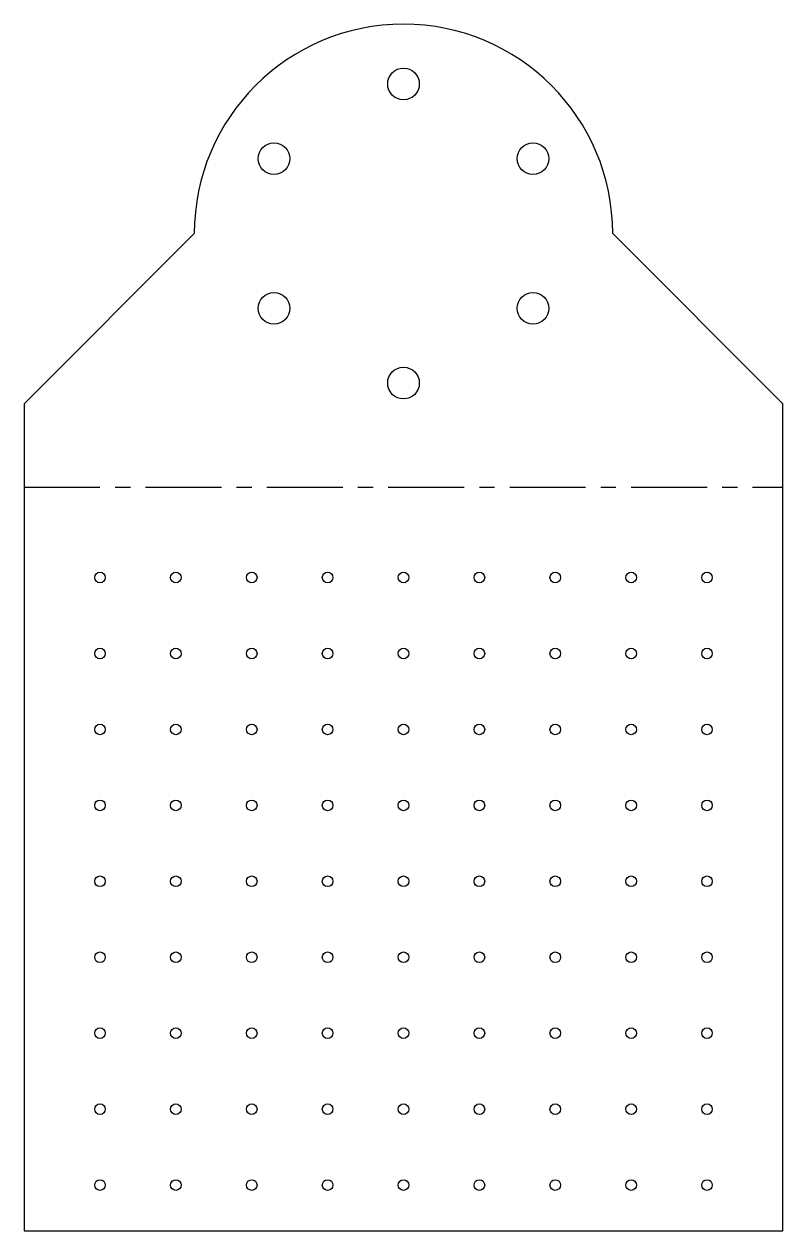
# Model space of a CAD drawing. Header units: millimetres. Extents: x -64 to 64, y -167 to 35.
import ezdxf

# ---------------------------------------------------------------- set-up
doc = ezdxf.new("R2010")
doc.units = ezdxf.units.MM
doc.linetypes.add('CENTERX2', pattern=[20.32, 12.7, -2.54, 2.54, -2.54])

msp = doc.modelspace()

# ---------------------------------------------------------------- linework, layer by layer
at = {"color": 7, "linetype": 'Continuous', "lineweight": 25}
for p, q in [((-35.019, 0), (-63.5, -28.481)), ((63.5, -28.481), (35.019, 0)), ((-63.5, -28.481), (-63.5, -166.78908)), ((63.5, -166.78908), (63.5, -28.481)), ((-63.5, -166.78908), (63.5, -166.78908))]:
    msp.add_line(p, q, dxfattribs=at)
at = {"color": 7, "linetype": 'CENTERX2'}
msp.add_line((-63.5, -42.39004), (63.5, -42.39004), dxfattribs=at)
at = {"color": 7, "linetype": 'Continuous', "lineweight": 25}
for centre, radius in [((0, 25.019), 2.65), ((-21.66709, 12.5095), 2.65), ((21.66709, 12.5095), 2.65), ((-21.66709, -12.5095), 2.65), ((21.66709, -12.5095), 2.65), ((0, -25.019), 2.65), ((-50.8, -57.531), 0.889), ((-38.1, -57.531), 0.889), ((-25.4, -57.531), 0.889), ((-12.7, -57.531), 0.889), ((0, -57.531), 0.889), ((12.7, -57.531), 0.889), ((25.4, -57.531), 0.889), ((38.1, -57.531), 0.889), ((50.8, -57.531), 0.889), ((-50.8, -70.231), 0.889), ((-38.1, -70.231), 0.889), ((-25.4, -70.231), 0.889), ((-12.7, -70.231), 0.889), ((0, -70.231), 0.889), ((12.7, -70.231), 0.889), ((25.4, -70.231), 0.889), ((38.1, -70.231), 0.889), ((50.8, -70.231), 0.889), ((-50.8, -82.931), 0.889), ((-38.1, -82.931), 0.889), ((-25.4, -82.931), 0.889), ((-12.7, -82.931), 0.889), ((0, -82.931), 0.889), ((12.7, -82.931), 0.889), ((25.4, -82.931), 0.889), ((38.1, -82.931), 0.889), ((50.8, -82.931), 0.889), ((-50.8, -95.631), 0.889), ((-38.1, -95.631), 0.889), ((-25.4, -95.631), 0.889), ((-12.7, -95.631), 0.889), ((0, -95.631), 0.889), ((12.7, -95.631), 0.889), ((25.4, -95.631), 0.889), ((38.1, -95.631), 0.889), ((50.8, -95.631), 0.889), ((-50.8, -108.331), 0.889), ((-38.1, -108.331), 0.889), ((-25.4, -108.331), 0.889), ((-12.7, -108.331), 0.889), ((0, -108.331), 0.889), ((12.7, -108.331), 0.889), ((25.4, -108.331), 0.889), ((38.1, -108.331), 0.889), ((50.8, -108.331), 0.889), ((-50.8, -121.031), 0.889), ((-38.1, -121.031), 0.889), ((-25.4, -121.031), 0.889), ((-12.7, -121.031), 0.889), ((0, -121.031), 0.889), ((12.7, -121.031), 0.889), ((25.4, -121.031), 0.889), ((38.1, -121.031), 0.889), ((50.8, -121.031), 0.889), ((-50.8, -133.731), 0.889), ((-38.1, -133.731), 0.889), ((-25.4, -133.731), 0.889), ((-12.7, -133.731), 0.889), ((0, -133.731), 0.889), ((12.7, -133.731), 0.889), ((25.4, -133.731), 0.889), ((38.1, -133.731), 0.889), ((50.8, -133.731), 0.889), ((-50.8, -146.431), 0.889), ((-38.1, -146.431), 0.889), ((-25.4, -146.431), 0.889), ((-12.7, -146.431), 0.889), ((0, -146.431), 0.889), ((12.7, -146.431), 0.889), ((25.4, -146.431), 0.889), ((38.1, -146.431), 0.889), ((50.8, -146.431), 0.889), ((-50.8, -159.131), 0.889), ((-38.1, -159.131), 0.889), ((-25.4, -159.131), 0.889), ((-12.7, -159.131), 0.889), ((0, -159.131), 0.889), ((12.7, -159.131), 0.889), ((25.4, -159.131), 0.889), ((38.1, -159.131), 0.889), ((50.8, -159.131), 0.889)]:
    msp.add_circle(centre, radius, dxfattribs=at)
msp.add_arc((0, 0), 35.019, 0, 180, dxfattribs=at)

doc.saveas('drawing.dxf')
